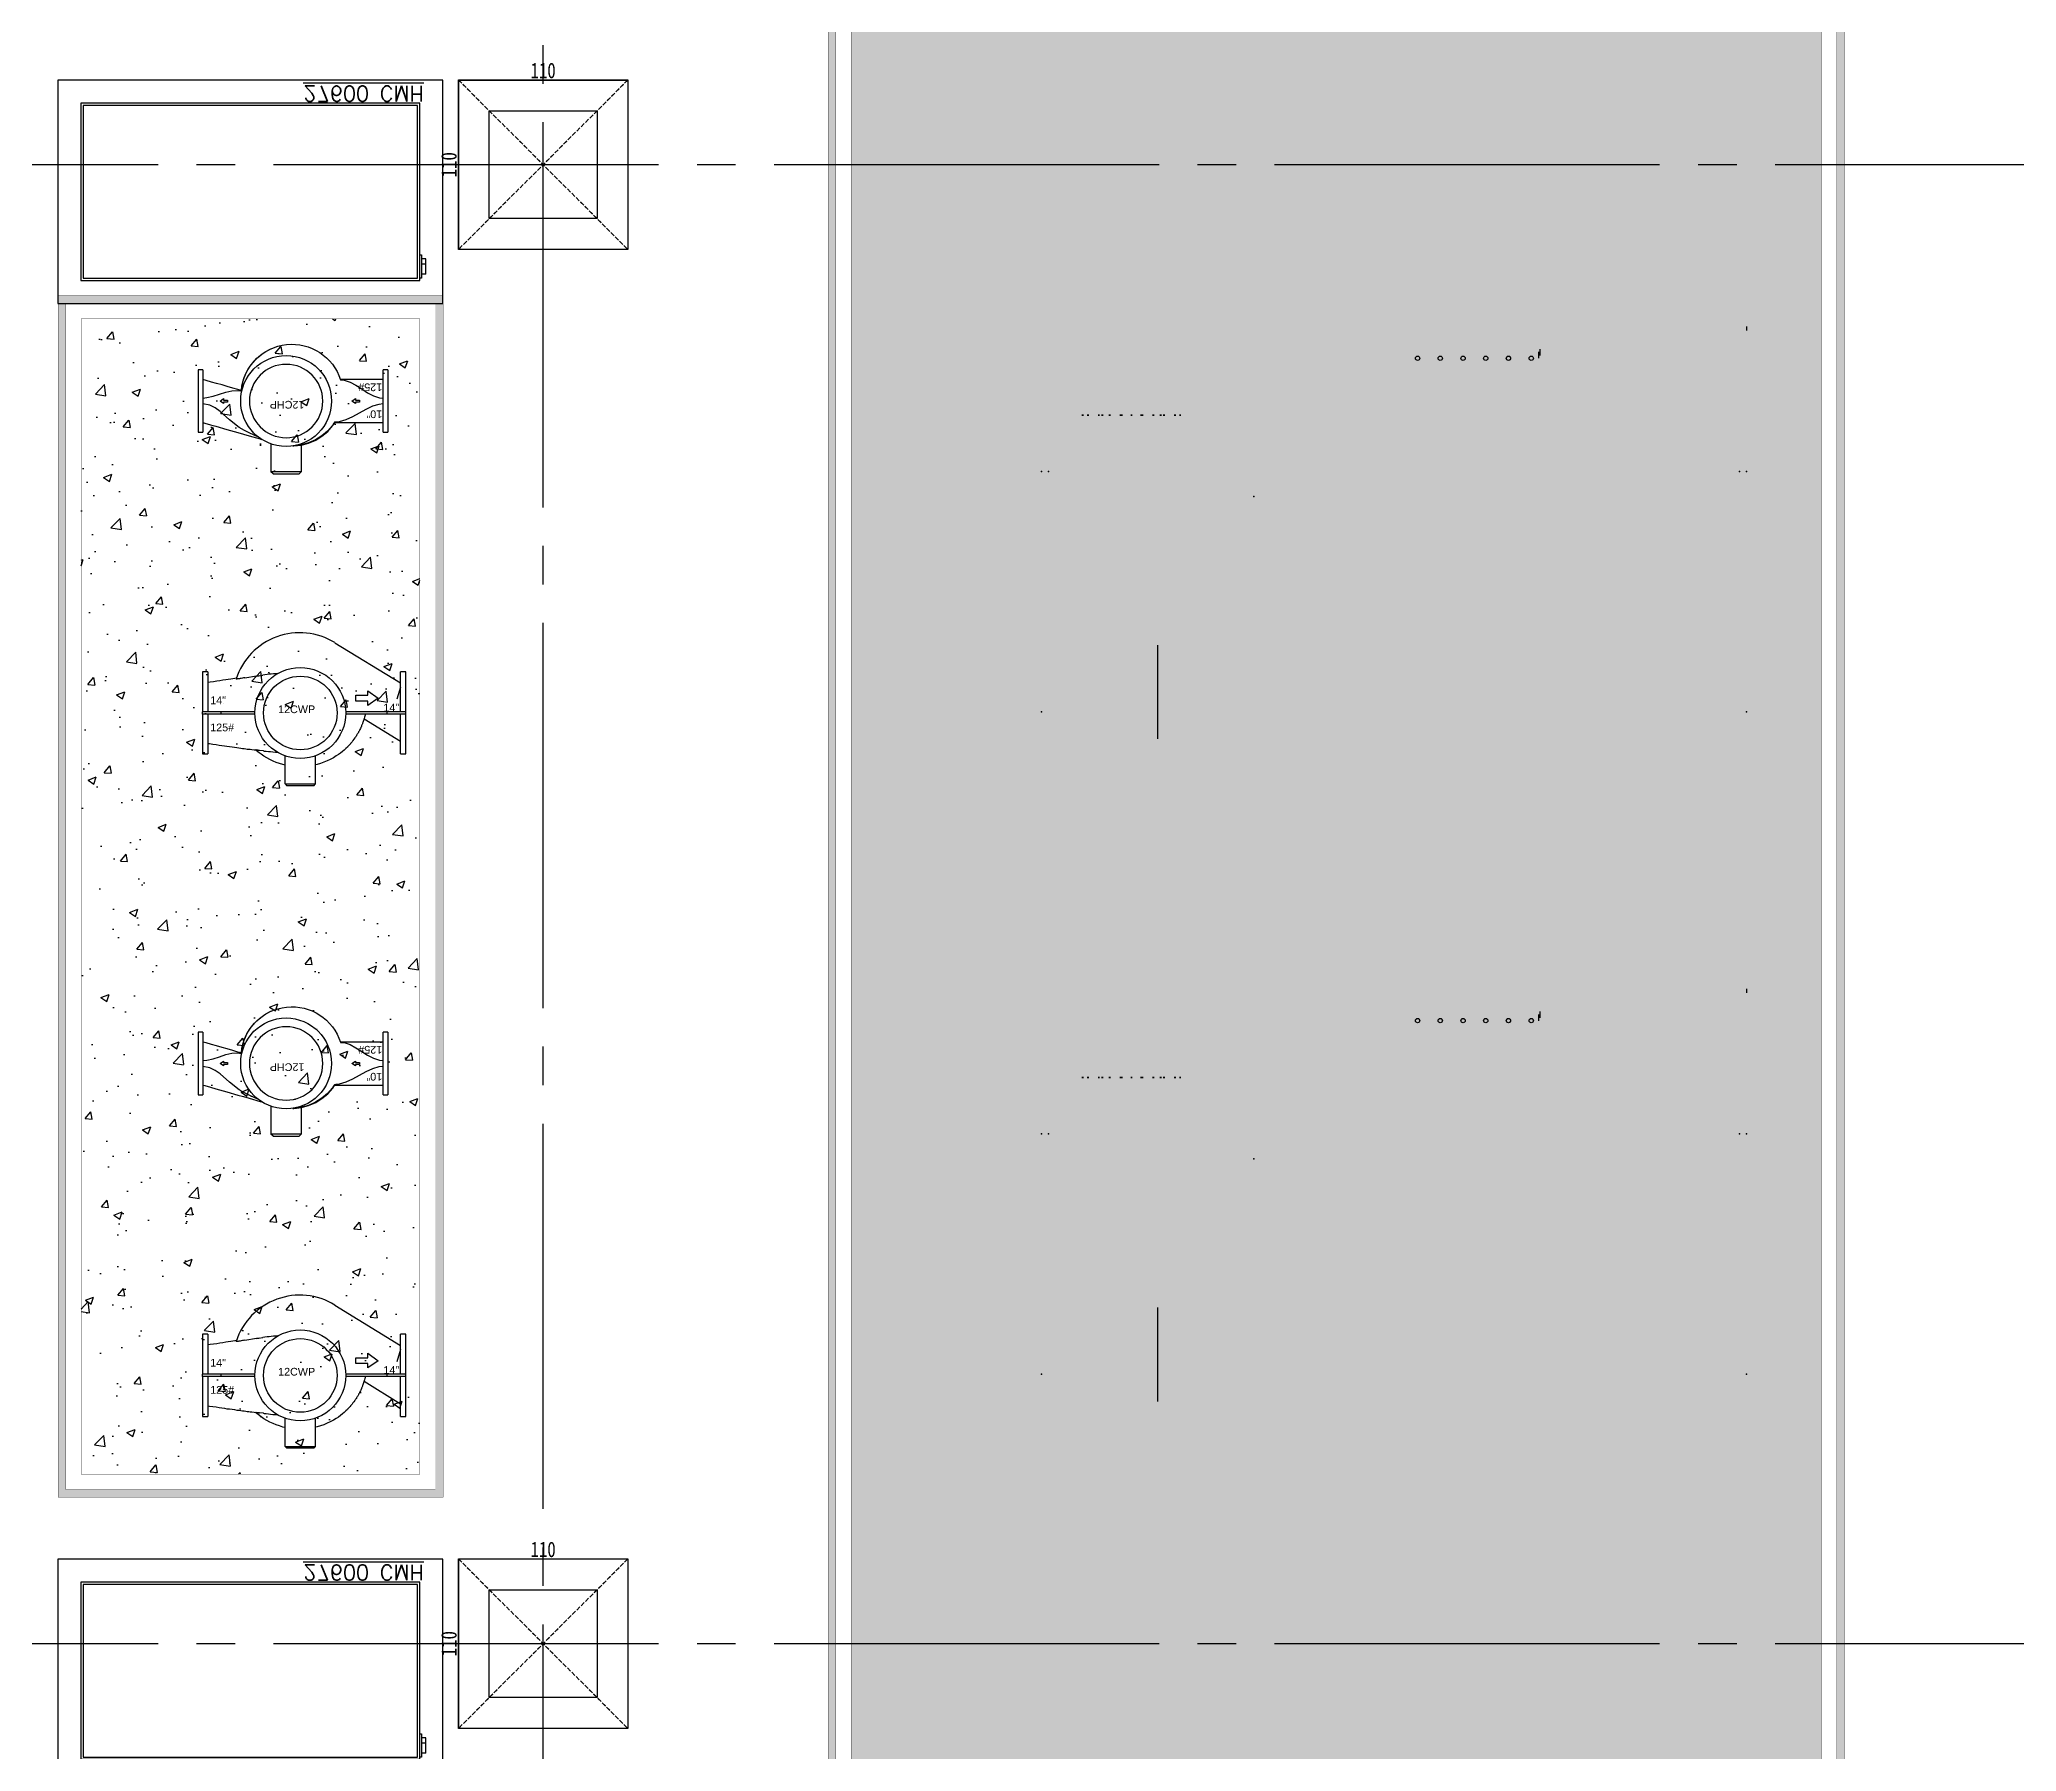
# Model space of a CAD drawing. Extents: x -18489 to 27370, y -8745 to 11880.
# Drawn here: x -15445 to -14161, y 3673 to 4784 of the extents above; entities that cross this region are included whole.
import ezdxf
from ezdxf.enums import TextEntityAlignment as Align

# ---------------------------------------------------------------- set-up
doc = ezdxf.new("R2010")
doc.units = 0
doc.header["$LTSCALE"] = 100
doc.linetypes.add('X-CUB3-L10$0$COL-CEN-LIN', pattern=[3.25, 2.5, -0.25, 0.25, -0.25])
doc.linetypes.add('X-CUB3-L10$0$HIDDEN', pattern=[0.4, 0.3, -0.1])
for name, color, linetype in [('188K-SM-03-F10-MECH-EQ-Y2257103$0$0 Xref', 8, 'Continuous'), ('188K-SM-03-F10-MECH-EQ-Y2257103$0$M-EQU-FOUNDATION', 8, 'Continuous'), ('188K-SM-03-F10-MECH-EQ-Y2257103$0$Micron CUP L10 HVAC EQU$0$M-HVAC HR CHILLER', 1, 'Continuous'), ('188K-SM-03-F10-MECH-EQ-Y2257103$0$Micron CUP L10 HVAC EQU$0$M-MECH-EQU', 136, 'Continuous'), ('188K-SM-03-F10-MECH-EQ-Y2257103$0$Micron CUP L10 HVAC EQU$0$TRANE-UNIT', 43, 'Continuous'), ('X-CUB3-L10$0$CCL', 8, 'X-CUB3-L10$0$COL-CEN-LIN'), ('X-CUB3-L10$0$COL', 8, 'Continuous'), ('X-CUB3-L10$0$COL-S', 8, 'Continuous')]:
    doc.layers.add(name, color=color, linetype=linetype)
doc.styles.add('188K-SM-03-F10-MECH-EQ-Y2257103$0$Micron CUP L10 HVAC EQU$0$AA-TXT', font='simplex.shx', dxfattribs={"bigfont": 'china.shx'})
doc.styles.add('188K-SM-03-F10-MECH-EQ-Y2257103$0$Micron CUP L10 HVAC EQU$0$Standard', font='arial.ttf')
doc.styles.add('X-CUB3-L10$0$DIM', font='', dxfattribs={"width": 0.8})
doc.styles.get('X-CUB3-L10$0$DIM').set_extended_font_data('MingLiU')
doc.dimstyles.new('X-CUB3-L10$0$JJP_005_defpoint', dxfattribs={"dimtxt": 20, "dimasz": 0.5, "dimexe": 0.5, "dimexo": 0.5, "dimgap": 0.5, "dimtad": 1, "dimdsep": 46, "dimtxsty": 'X-CUB3-L10$0$DIM', "dimblk": 'X-CUB3-L10$0$_None', "dimcen": 10, "dimclrd": 256, "dimclre": 256, "dimclrt": 256, "dimadec": 0, "dimazin": 0, "dimtfac": 1, "dimtix": 1, "dimtmove": 2, "dimatfit": 3, "dimldrblk": 'X-CUB3-L10$0$_None', "dimfxl": 0.5, "dimtolj": 1, "dimtzin": 0, "dimarcsym": 0})

# ---------------------------------------------------------------- blocks, each defined once
blk = doc.blocks.new('*D451')
at = {"layer": 'DefPoints', "lineweight": -2, "transparency": 16777216}
blk.add_line((0, 0), (110, 0), dxfattribs=at)
at = {"layer": 'DefPoints', "color": 0, "transparency": 16777216}
for p in [(0, 0), (110, 0), (110, 0)]:
    blk.add_point(p, dxfattribs=at)
at = {"layer": 'DefPoints', "transparency": 16777216, "insert": (55, 6.1), "char_height": 10, "attachment_point": 5, "style": 'X-CUB3-L10$0$DIM'}
blk.add_mtext('\\A1;110', dxfattribs=at)
blk = doc.blocks.new('X-CUB3-L10$0$_None')
blk = doc.blocks.new('*D452')
at = {"layer": 'DefPoints', "lineweight": -2, "transparency": 16777216}
blk.add_line((0, 0), (0, -110), dxfattribs=at)
at = {"layer": 'DefPoints', "color": 0, "transparency": 16777216}
for p in [(0, 0), (0, -110), (0, -110)]:
    blk.add_point(p, dxfattribs=at)
at = {"layer": 'DefPoints', "transparency": 16777216, "insert": (-6.1, -55), "char_height": 10, "attachment_point": 5, "rotation": 90, "style": 'X-CUB3-L10$0$DIM'}
blk.add_mtext('\\A1;110', dxfattribs=at)
blk = doc.blocks.new('188K-SM-03-F10-MECH-EQ-Y2257103$0$Micron CUP L10 HVAC EQU$0$Trane-Unit')
at = {"layer": '188K-SM-03-F10-MECH-EQ-Y2257103$0$Micron CUP L10 HVAC EQU$0$TRANE-UNIT', "color": 0}
for p, q in [((150.52, 81.4, 111.1), (150.52, 105.4, 111.1)), ((52.77, 5.77, 67.48), (52.77, 7.37, 67.48)), ((53.13, 6.5, 67.76), (53.13, 8.09, 67.76)), ((0, 0), (0, 1))]:
    blk.add_line(p, q, dxfattribs=at)
for centre in [(55.02, 8.09, 103.74), (60.83, 8.09, 103.74), (66.64, 8.09, 103.74), (72.45, 8.09, 103.74), (78.26, 8.09, 103.74), (84.07, 8.09, 103.74)]:
    blk.add_circle(centre, 0.551, dxfattribs=at)
at = {"layer": '188K-SM-03-F10-MECH-EQ-Y2257103$0$Micron CUP L10 HVAC EQU$0$TRANE-UNIT', "color": 0, "extrusion": (0, -1, -1e-16)}
for centre, start, end in [((144.76, 105.3, -22.62), 180, 0), ((144.76, 105.3, -22.62), 0, 180), ((144.76, 112, -22.62), 180, 0), ((144.76, 112, -22.62), 0, 180), ((144.76, 118.7, -22.62), 180, 0), ((144.76, 118.7, -22.62), 0, 180), ((146.09, 106.62, -22.62), 180, 0), ((146.09, 106.62, -22.62), 0, 180), ((146.09, 109.31, -22.62), 180, 0), ((146.09, 109.31, -22.62), 0, 180), ((146.09, 112, -22.62), 180, 0), ((146.09, 112, -22.62), 0, 180), ((146.09, 114.69, -22.62), 180, 0), ((146.09, 114.69, -22.62), 0, 180), ((146.09, 117.38, -22.62), 180, 0), ((146.09, 117.38, -22.62), 0, 180), ((148.87, 106.62, -22.62), 180, 0), ((148.87, 106.62, -22.62), 0, 180), ((148.87, 117.38, -22.62), 180, 0), ((148.87, 117.38, -22.62), 0, 180), ((149.74, 105.3, -22.62), 180, 0), ((149.74, 105.3, -22.62), 0, 180), ((149.74, 118.7, -22.62), 180, 0), ((149.74, 118.7, -22.62), 0, 180), ((151.65, 106.62, -22.62), 180, 0), ((151.65, 106.62, -22.62), 0, 180), ((151.65, 117.38, -22.62), 180, 0), ((151.65, 117.38, -22.62), 0, 180), ((154.43, 106.62, -22.62), 180, 0), ((154.43, 106.62, -22.62), 0, 180), ((154.43, 117.38, -22.62), 180, 0), ((154.43, 117.38, -22.62), 0, 180), ((154.72, 105.3, -22.62), 180, 0), ((154.72, 105.3, -22.62), 0, 180), ((154.72, 118.7, -22.62), 180, 0), ((154.72, 118.7, -22.62), 0, 180), ((157.21, 106.62, -22.62), 180, 0), ((157.21, 106.62, -22.62), 0, 180), ((157.21, 117.38, -22.62), 180, 0), ((157.21, 117.38, -22.62), 0, 180), ((159.7, 105.3, -22.62), 180, 0), ((159.7, 105.3, -22.62), 0, 180), ((159.7, 118.7, -22.62), 180, 0), ((159.7, 118.7, -22.62), 0, 180), ((159.99, 106.62, -22.62), 180, 0), ((159.99, 106.62, -22.62), 0, 180), ((159.99, 117.38, -22.62), 180, 0), ((159.99, 117.38, -22.62), 0, 180), ((162.77, 106.62, -22.62), 180, 0), ((162.77, 106.62, -22.62), 0, 180), ((162.77, 117.38, -22.62), 180, 0), ((162.77, 117.38, -22.62), 0, 180), ((164.68, 105.3, -22.62), 180, 0), ((164.68, 105.3, -22.62), 0, 180), ((164.68, 118.7, -22.62), 180, 0), ((164.68, 118.7, -22.62), 0, 180), ((165.55, 106.62, -22.62), 180, 0), ((165.55, 106.62, -22.62), 0, 180), ((165.55, 117.38, -22.62), 180, 0), ((165.55, 117.38, -22.62), 0, 180), ((168.33, 106.62, -22.62), 180, 0), ((168.33, 106.62, -22.62), 0, 180), ((168.33, 109.31, -22.62), 180, 0), ((168.33, 109.31, -22.62), 0, 180), ((168.33, 112, -22.62), 180, 0), ((168.33, 112, -22.62), 0, 180), ((168.33, 114.69, -22.62), 180, 0), ((168.33, 114.69, -22.62), 0, 180), ((168.33, 117.38, -22.62), 180, 0), ((168.33, 117.38, -22.62), 0, 180), ((169.66, 105.3, -22.62), 180, 0), ((169.66, 105.3, -22.62), 0, 180), ((169.66, 112, -22.62), 180, 0), ((169.66, 112, -22.62), 0, 180), ((169.66, 118.7, -22.62), 180, 0), ((169.66, 118.7, -22.62), 0, 180)]:
    blk.add_arc(centre, 0.201, start, end, dxfattribs=at)
at = {"layer": '188K-SM-03-F10-MECH-EQ-Y2257103$0$Micron CUP L10 HVAC EQU$0$TRANE-UNIT', "color": 0, "extrusion": (-1, 0, 0)}
for p in [(0, 98.44, 79.5), (125.93, 43.42, 112)]:
    blk.add_point(p, dxfattribs=at)
at = {"layer": '188K-SM-03-F10-MECH-EQ-Y2257103$0$Micron CUP L10 HVAC EQU$0$TRANE-UNIT', "color": 0, "extrusion": (1, 0, 0)}
blk.add_point((180.24, 98.44, 79.5), dxfattribs=at)
at = {"layer": '188K-SM-03-F10-MECH-EQ-Y2257103$0$Micron CUP L10 HVAC EQU$0$TRANE-UNIT', "color": 0, "extrusion": (-1, -1e-16, 0)}
blk.add_point((0, 37.01, 19.84), dxfattribs=at)
at = {"layer": '188K-SM-03-F10-MECH-EQ-Y2257103$0$Micron CUP L10 HVAC EQU$0$TRANE-UNIT', "color": 0, "extrusion": (1, 1e-16, 0)}
blk.add_point((1.81, 37.01, 38.74), dxfattribs=at)
at = {"layer": '188K-SM-03-F10-MECH-EQ-Y2257103$0$Micron CUP L10 HVAC EQU$0$TRANE-UNIT', "color": 0, "extrusion": (-1, 1e-16, 0)}
blk.add_point((178.42, 37.01, 38.74), dxfattribs=at)
at = {"layer": '188K-SM-03-F10-MECH-EQ-Y2257103$0$Micron CUP L10 HVAC EQU$0$TRANE-UNIT', "color": 0, "extrusion": (1, -1e-16, 0)}
blk.add_point((180.24, 37.01, 19.84), dxfattribs=at)
blk = doc.blocks.new('188K-SM-03-F10-MECH-EQ-Y2257103$0$Micron CUP L10 HVAC EQU$0$A$C064865ad')
for p, q in [((-50.28, -17.04, 43.85), (-50.28, 6.96, 43.85)), ((-147.68, -91.94, 0.5), (-147.68, -90.34, 0.5)), ((-148.03, -92.67, 0.23), (-148.03, -91.07, 0.23)), ((-200.8, -98.44, -67.25), (-200.8, -97.44, -67.25))]:
    blk.add_line(p, q)
for centre in [(-145.79, -90.34, 36.49), (-139.98, -90.34, 36.49), (-134.17, -90.34, 36.49), (-128.35, -90.34, 36.49), (-122.54, -90.34, 36.49), (-116.73, -90.34, 36.49)]:
    blk.add_circle(centre, 0.551)
at = {"extrusion": (0, -1, -1e-16)}
for centre, start, end in [((-56.04, 38.05, 75.82), 180, 0), ((-56.04, 38.05, 75.82), 0, 180), ((-56.04, 44.75, 75.82), 180, 0), ((-56.04, 44.75, 75.82), 0, 180), ((-56.04, 51.45, 75.82), 180, 0), ((-56.04, 51.45, 75.82), 0, 180), ((-54.71, 39.37, 75.82), 180, 0), ((-54.71, 39.37, 75.82), 0, 180), ((-54.71, 42.06, 75.82), 180, 0), ((-54.71, 42.06, 75.82), 0, 180), ((-54.71, 44.75, 75.82), 180, 0), ((-54.71, 44.75, 75.82), 0, 180), ((-54.71, 47.44, 75.82), 180, 0), ((-54.71, 47.44, 75.82), 0, 180), ((-54.71, 50.13, 75.82), 180, 0), ((-54.71, 50.13, 75.82), 0, 180), ((-51.93, 39.37, 75.82), 180, 0), ((-51.93, 39.37, 75.82), 0, 180), ((-51.93, 50.13, 75.82), 180, 0), ((-51.93, 50.13, 75.82), 0, 180), ((-51.06, 38.05, 75.82), 180, 0), ((-51.06, 38.05, 75.82), 0, 180), ((-51.06, 51.45, 75.82), 180, 0), ((-51.06, 51.45, 75.82), 0, 180), ((-49.15, 39.37, 75.82), 180, 0), ((-49.15, 39.37, 75.82), 0, 180), ((-49.15, 50.13, 75.82), 180, 0), ((-49.15, 50.13, 75.82), 0, 180), ((-46.37, 39.37, 75.82), 180, 0), ((-46.37, 39.37, 75.82), 0, 180), ((-46.37, 50.13, 75.82), 180, 0), ((-46.37, 50.13, 75.82), 0, 180), ((-46.08, 38.05, 75.82), 180, 0), ((-46.08, 38.05, 75.82), 0, 180), ((-46.08, 51.45, 75.82), 180, 0), ((-46.08, 51.45, 75.82), 0, 180), ((-43.59, 39.37, 75.82), 180, 0), ((-43.59, 39.37, 75.82), 0, 180), ((-43.59, 50.13, 75.82), 180, 0), ((-43.59, 50.13, 75.82), 0, 180), ((-41.1, 38.05, 75.82), 180, 0), ((-41.1, 38.05, 75.82), 0, 180), ((-41.1, 51.45, 75.82), 180, 0), ((-41.1, 51.45, 75.82), 0, 180), ((-40.81, 39.37, 75.82), 180, 0), ((-40.81, 39.37, 75.82), 0, 180), ((-40.81, 50.13, 75.82), 180, 0), ((-40.81, 50.13, 75.82), 0, 180), ((-38.03, 39.37, 75.82), 180, 0), ((-38.03, 39.37, 75.82), 0, 180), ((-38.03, 50.13, 75.82), 180, 0), ((-38.03, 50.13, 75.82), 0, 180), ((-36.12, 38.05, 75.82), 180, 0), ((-36.12, 38.05, 75.82), 0, 180), ((-36.12, 51.45, 75.82), 180, 0), ((-36.12, 51.45, 75.82), 0, 180), ((-35.25, 39.37, 75.82), 180, 0), ((-35.25, 39.37, 75.82), 0, 180), ((-35.25, 50.13, 75.82), 180, 0), ((-35.25, 50.13, 75.82), 0, 180), ((-32.47, 39.37, 75.82), 180, 0), ((-32.47, 39.37, 75.82), 0, 180), ((-32.47, 42.06, 75.82), 180, 0), ((-32.47, 42.06, 75.82), 0, 180), ((-32.47, 44.75, 75.82), 180, 0), ((-32.47, 44.75, 75.82), 0, 180), ((-32.47, 47.44, 75.82), 180, 0), ((-32.47, 47.44, 75.82), 0, 180), ((-32.47, 50.13, 75.82), 180, 0), ((-32.47, 50.13, 75.82), 0, 180), ((-31.14, 38.05, 75.82), 180, 0), ((-31.14, 38.05, 75.82), 0, 180), ((-31.14, 44.75, 75.82), 180, 0), ((-31.14, 44.75, 75.82), 0, 180), ((-31.14, 51.45, 75.82), 180, 0), ((-31.14, 51.45, 75.82), 0, 180)]:
    blk.add_arc(centre, 0.201, start, end, dxfattribs=at)
at = {"extrusion": (-1, 0, 0)}
for p in [(-200.8, 0, 12.25), (-74.87, -55.02, 44.75)]:
    blk.add_point(p, dxfattribs=at)
at = {"extrusion": (1, 0, 0)}
blk.add_point((-20.57, 0, 12.25), dxfattribs=at)
at = {"extrusion": (-1, -1e-16, 0)}
blk.add_point((-200.8, -61.43, -47.41), dxfattribs=at)
at = {"extrusion": (1, 1e-16, 0)}
blk.add_point((-198.99, -61.43, -28.51), dxfattribs=at)
at = {"extrusion": (-1, 1e-16, 0)}
blk.add_point((-22.38, -61.43, -28.51), dxfattribs=at)
at = {"extrusion": (1, -1e-16, 0)}
blk.add_point((-20.57, -61.43, -47.41), dxfattribs=at)
blk.add_blockref('188K-SM-03-F10-MECH-EQ-Y2257103$0$Micron CUP L10 HVAC EQU$0$Trane-Unit', (-200.8, -98.44, -67.25))
blk = doc.blocks.new('188K-SM-03-F10-MECH-EQ-Y2257103$0$Micron CUP L10 HVAC EQU$0$ARROW')
for p, q in [((-1, 1.71), (-0.98, 1.71)), ((-0.98, 3.35), (-0.99, 4.64)), ((-0.99, 4.64), (2, 2.52)), ((-0.97, 0.46), (-0.98, 1.71)), ((2, 2.52), (-0.97, 0.46)), ((-0.97, 0.46), (-0.97, 0.46))]:
    blk.add_line(p, q)
blk.add_lwpolyline([(-1, 1.71), (-4.4, 1.71), (-4.4, 3.35), (-1, 3.35)])
blk = doc.blocks.new('188K-SM-03-F10-MECH-EQ-Y2257103$0$Micron CUP L10 HVAC EQU$0$A$C081C243A')
for p, q in [((59.9, 65.9), (58.5, 64.5)), ((58.5, 46.5), (58.5, 64.5)), ((58.5, 64.5), (78.2, 64.5)), ((76.7, 65.9), (59.9, 65.9)), ((76.7, 65.9), (78.2, 64.5)), ((78.2, 46.5), (78.2, 64.5)), ((2.3, -1.7), (2.3, 38.9)), ((5.3, 38.9), (2.3, 38.9)), ((5.3, 38.9), (5.3, -1.7)), ((122.4, -1.7), (122.4, 38.9)), ((125.5, 38.9), (122.4, 38.9)), ((125.5, -1.7), (125.5, 38.9)), ((2.3, -1.7), (5.3, -1.7)), ((122.4, -1.7), (125.5, -1.7))]:
    blk.add_line(p, q)
for points in [[(64, 47.8), (63.3, 47.8), (58.4, 47.3), (53.7, 46), (49.1, 44), (45, 41.4), (41.2, 38.3), (38, 34.6), (37.3, 33.5), (36.9, 32.9), (36.8, 32.8), (36.7, 32.7)], [(36.9, 32.6), (37, 32.6), (37.1, 32.8), (37.5, 33.3), (38.2, 34.4), (41.4, 38.1), (45.1, 41.2), (49.3, 43.8), (53.7, 45.8), (58.4, 47), (62.2, 47.5)], [(122.4, 32.6), (121.1, 33), (117.5, 34), (114, 35), (106.8, 37.1), (99.6, 39.1), (96, 40.1), (92.4, 41.2), (85.2, 43.2), (84.2, 43.5)], [(86.7, 41.8), (91.9, 39.4), (95.3, 37.7), (98.7, 35.8), (105, 30.8), (111.2, 25.4), (114.4, 23.1), (117.8, 21.4), (122.4, 20.5)], [(36.5, 32.6), (36.5, 32.6), (36, 32.6), (33.8, 32.6), (29.5, 32.6), (25.2, 32.6), (20.9, 32.6), (16.6, 32.6), (12.3, 32.6), (8, 32.6), (5.3, 32.6)], [(5.3, 20.5), (8, 20.8), (12.3, 22), (16.6, 24.1), (20.9, 26.4), (25.2, 28.8), (29.5, 30.8), (33.8, 32.1), (36, 32.3), (36.5, 32.4), (36.5, 32.4)], [(36.7, 32.7), (36.7, 32.7), (36.7, 32.7), (36.7, 32.6), (36.7, 32.6), (36.6, 32.6), (36.6, 32.6), (36.6, 32.6), (36.5, 32.6)], [(36.5, 32.6), (36.5, 32.5), (36.5, 32.4)], [(36.5, 32.4), (36.6, 32.4), (36.6, 32.4), (36.7, 32.4), (36.8, 32.4), (36.8, 32.5), (36.9, 32.5), (36.9, 32.6), (36.9, 32.6)], [(36.7, 32.7), (36.8, 32.7), (36.9, 32.6)], [(33, 4.9), (30.7, 5.1), (26.8, 6.4), (23, 8.4), (19.2, 10.8), (15.4, 13.2), (11.5, 15.2), (7.7, 16.5), (5.3, 16.7)], [(122.4, 16.7), (119.7, 16.4), (115.7, 15.5), (111.6, 14.2), (107.5, 12.8), (103.5, 11.9), (99.7, 11.7), (97.4, 12.1)], [(5.3, 4.7), (7.7, 4.7), (11.5, 4.7), (15.4, 4.7), (19.2, 4.7), (23, 4.7), (26.8, 4.7), (30.7, 4.7), (33.1, 4.7)], [(97.4, 11.8), (99.6, 11.2), (103, 10.2), (106.5, 9.2), (109.9, 8.2), (113.4, 7.2), (116.8, 6.3), (120.3, 5.3), (122.4, 4.7)]]:
    blk.add_lwpolyline(points)
blk.add_circle((68.3, 18.6), 29.5)
at = {"extrusion": (0, 0, -1)}
blk.add_circle((-68.3, 18.6), 23.8, dxfattribs=at)
for start, end in [(185.2087, 342.5196), (184.782, 245.5776)]:
    blk.add_arc((-64.5, 14.8), 33, start, end, dxfattribs=at)
at = {"xscale": 0.7619999999999933, "yscale": 0.7619999999999933, "zscale": 0.7619999999999933}
for p in [(24, 16.7), (109.7, 16.7)]:
    blk.add_blockref('188K-SM-03-F10-MECH-EQ-Y2257103$0$Micron CUP L10 HVAC EQU$0$ARROW', p, dxfattribs=at)
at = {"style": '188K-SM-03-F10-MECH-EQ-Y2257103$0$Micron CUP L10 HVAC EQU$0$Standard'}
for s, p in [('10"', (5.9, 24.7)), ('12CHP', (56.4, 18.5)), ('125#', (5.9, 7.2))]:
    blk.add_text(s, height=5, dxfattribs=at).set_placement(p)
blk = doc.blocks.new('188K-SM-03-F10-MECH-EQ-Y2257103$0$Micron CUP L10 HVAC EQU$0$A$C2DAD0999')
for p, q in [((6.5, 86, 0), (32.6, 128.6, 0)), ((25.4, 132.1, 0), (25.4, 128.6, 0)), ((51.3, 132.1, 0), (25.4, 132.1, 0)), ((51.3, 128.6, 0), (25.4, 128.6, 0)), ((35.3, 128.6, 0), (43.2, 126.3, 0)), ((52.9, 132.1, 0), (51.3, 132.1, 0)), ((51.3, 132.1, 0), (51.3, 120, 0)), ((52.9, 132.1, 0), (52.9, 120, 0)), ((78.7, 132.1, 0), (52.9, 132.1, 0)), ((78.7, 128.6, 0), (52.9, 128.6, 0)), ((70.7, 128.6, 0), (56.1, 104.9, 0)), ((78.7, 128.6, 0), (78.7, 132.1, 0)), ((52.9, 120, 0), (51.3, 120, 0)), ((51.3, 120, 0), (51.3, 93, 0)), ((52.9, 120, 0), (52.9, 93, 0)), ((98.2, 73.3, 0), (79.9, 73.3, 0)), ((98.2, 53.7, 0), (98.2, 73.3, 0)), ((99.4, 72.2, 0), (98.2, 73.3, 0)), ((99.4, 72.2, 0), (99.4, 54.8, 0)), ((98.2, 53.7, 0), (79.9, 53.7, 0)), ((98.2, 53.7, 0), (99.4, 54.8, 0)), ((27.8, 37.1, 0), (27.8, 37.1, 0)), ((51.3, 34, 0), (51.3, 12.1, 0)), ((52.9, 34, 0), (52.9, 12.1, 0)), ((76.1, 34.5, 0), (76.1, 34.4, 0)), ((76.4, 37.1, 0), (76.4, 37.1, 0)), ((25.4, 3.5, 0), (25.4, 0, 0)), ((25.4, 3.5, 0), (51.3, 3.5, 0)), ((52.9, 12.1, 0), (51.3, 12.1, 0)), ((51.3, 12.1, 0), (51.3, 0, 0)), ((52.9, 12.1, 0), (52.9, 0, 0)), ((52.9, 3.5, 0), (78.7, 3.5, 0)), ((78.7, 0, 0), (78.7, 3.5, 0)), ((25.4, 0, 0), (51.3, 0, 0)), ((52.9, 0, 0), (51.3, 0, 0)), ((52.9, 0, 0), (78.7, 0, 0))]:
    blk.add_line(p, q)
at = {"elevation": 0, "flags": 128}
for points in [[(52.9, 105.7), (53.6, 105.6), (54.2, 105.4), (54.9, 105.2), (55.6, 105), (56.2, 104.8), (56.9, 104.6), (57.6, 104.4), (58.3, 104.2), (58.7, 104), (59.1, 103.9), (59.5, 103.7), (59.9, 103.5), (60.3, 103.3), (60.8, 103.2), (61.1, 103), (61.6, 102.8), (62.1, 102.5), (62.8, 102.2), (63.5, 101.9), (63.9, 101.7), (64.3, 101.4), (64.7, 101.2), (65.1, 101), (65.4, 100.8), (65.7, 100.7), (65.9, 100.5), (66.2, 100.3), (66.6, 100.1), (67, 99.9), (67.3, 99.6), (67.7, 99.4), (68, 99.2), (68.3, 99), (69.2, 98.3), (70, 97.7), (70.8, 97.1), (71.4, 96.6), (71.9, 96.2), (72, 96.1), (72.1, 96), (72.2, 95.9), (72.4, 95.8), (72.5, 95.7), (72.6, 95.6), (72.7, 95.5), (72.9, 95.3), (73.2, 95), (73.4, 94.9), (73.6, 94.6), (73.9, 94.3), (74.2, 94.1), (75.2, 93), (76.2, 92), (77.1, 90.9), (78.1, 89.6), (79.1, 88.3), (80, 86.9), (81.2, 85), (82.3, 83), (83.2, 80.9), (84.1, 78.8), (84.9, 76.7), (85.5, 74.5), (85.8, 73.3)], [(85.9, 53.7), (85.6, 52.2), (84.9, 50), (84.2, 47.9), (83.3, 45.8), (82.4, 43.8), (81.3, 41.8), (80.2, 39.8), (78.9, 38), (77.5, 36.2), (76.1, 34.4)], [(26.5, 48.7), (26.6, 47.8), (26.7, 46.2), (26.9, 44.7), (27, 43.3), (27.1, 41.9), (27.3, 40.5), (27.5, 39.2)], [(28.1, 35.2), (27.9, 36.5), (27.5, 38.9), (27.5, 39.2)], [(76.7, 39.6), (76.7, 39.3), (76.4, 37), (76.1, 35.2)], [(76.7, 39.6), (76.8, 40), (76.9, 41.4), (77.1, 42.8), (77.2, 44.2), (77.4, 45.7), (77.5, 47.3), (77.6, 48.7)], [(29.2, 27.6), (28.8, 30), (28.4, 32.5), (28, 35), (27.8, 37.1)], [(29.2, 27.6), (29.4, 26.7), (29.5, 25.9), (29.7, 25.1), (29.8, 24.5), (29.9, 24), (29.9, 23.5), (30, 23.1), (30, 22.7), (30.1, 22.4), (30.1, 22.2), (30.1, 22), (30, 21.9), (30, 21.9)], [(71.9, 3.5), (72, 4.6), (72.3, 6.8), (72.6, 8.8), (72.9, 10.8), (73.2, 12.6), (73.4, 14.3), (73.7, 15.9), (73.9, 17.5), (74.1, 19.2), (74.3, 20.7), (74.6, 22.2), (74.7, 23.6), (74.9, 24.9), (75.1, 26), (75.2, 27.1), (75.4, 28.2), (75.5, 29.1), (75.6, 30.1), (75.7, 31), (75.8, 32), (76, 33.6), (76.1, 34.5)], [(76.1, 34.4), (76.1, 34.4), (76.1, 34.5), (76.1, 34.6), (76.1, 34.7), (76.1, 34.8), (76.1, 35), (76.2, 35.2), (76.2, 35.4), (76.2, 35.6), (76.2, 35.8), (76.3, 36.5), (76.4, 37.1)], [(29.6, 22), (29.7, 21.1), (29.9, 19.8), (30.1, 18.3), (30.4, 16.7), (30.6, 15.1), (30.9, 13.3), (31.2, 11.3), (31.5, 9.3), (31.8, 7.1), (32.1, 4.9), (32.3, 3.5)], [(30, 21.9), (29.8, 22), (29.7, 22), (29.6, 22), (29.6, 22)]]:
    blk.add_lwpolyline(points, dxfattribs=at)
for radius in [29.5, 23.9]:
    blk.add_circle((52.1, 63.5, 0), radius)
blk.add_arc((43.5, 63.2, 0), 43.5, 148.3969, 251.9146)
at = {"xscale": 2.286000000000058, "yscale": 2.286000000000058, "zscale": 2.286000000000058, "rotation": 90}
blk.add_blockref('188K-SM-03-F10-MECH-EQ-Y2257103$0$Micron CUP L10 HVAC EQU$0$ARROW', (48.3, 109.6, 0), dxfattribs=at)
at = {"style": '188K-SM-03-F10-MECH-EQ-Y2257103$0$Micron CUP L10 HVAC EQU$0$Standard'}
for s, p in [('14"', (51.1, 117.5, 0)), ('12CWP', (52.2, 49.1, 0)), ('14"', (46.4, 5, 0)), ('125#', (64, 5, 0))]:
    blk.add_text(s, height=5, rotation=90, dxfattribs=at).set_placement(p)
blk = doc.blocks.new('188K-SM-03-F10-MECH-EQ-Y2257103$0$Micron CUP L10 HVAC EQU$0$A$C9f966d85')
blk.add_line((-110, 1195), (-139, 1195))
for points in [[(0, 1450), (0, 0), (-2500, 0), (-2500, 1450)], [(-150, 1300), (-150, 150), (-2350, 150), (-2350, 1300)], [(-165, 1285), (-165, 165), (-2335, 165), (-2335, 1285)]]:
    blk.add_lwpolyline(points, close=True)
for points in [[(-150, 1135), (-139, 1135), (-139, 1285), (-150, 1285)], [(-110, 1260), (-110, 1160), (-139, 1160)], [(-110, 1260), (-139, 1260)]]:
    blk.add_lwpolyline(points)
at = {"style": '188K-SM-03-F10-MECH-EQ-Y2257103$0$Micron CUP L10 HVAC EQU$0$AA-TXT'}
blk.add_text('%%U27600 CMH', height=100, dxfattribs=at).set_placement((-515, 88), align=Align.MIDDLE_CENTER)
blk = doc.blocks.new('188K-SM-03-F10-MECH-EQ-Y2257103$0$Micron CUP L10 HVAC EQU')
at = {"layer": '188K-SM-03-F10-MECH-EQ-Y2257103$0$Micron CUP L10 HVAC EQU$0$M-HVAC HR CHILLER'}
for name, p, xscale, yscale, zscale, rotation in [('188K-SM-03-F10-MECH-EQ-Y2257103$0$Micron CUP L10 HVAC EQU$0$A$C081C243A', (-196902, 38585, -1960), 10, 10, 10, 180), ('188K-SM-03-F10-MECH-EQ-Y2257103$0$Micron CUP L10 HVAC EQU$0$A$C064865ad', (-193203, 36382, -622), 25.4, 25.4, 25.4, 180), ('188K-SM-03-F10-MECH-EQ-Y2257103$0$Micron CUP L10 HVAC EQU$0$A$C2DAD0999', (-198128, 36895, 0), 10, 10, 10, 270), ('188K-SM-03-F10-MECH-EQ-Y2257103$0$Micron CUP L10 HVAC EQU$0$A$C064865ad', (-193203, 32082, -622), 25.4, 25.4, 25.4, 180)]:
    blk.add_blockref(name, p, dxfattribs=dict(at, xscale=xscale, yscale=yscale, zscale=zscale, rotation=rotation))
at = {"layer": '188K-SM-03-F10-MECH-EQ-Y2257103$0$Micron CUP L10 HVAC EQU$0$M-MECH-EQU', "xscale": -1, "rotation": 180}
for p in [(-196567, 40482), (-196567, 30882)]:
    blk.add_blockref('188K-SM-03-F10-MECH-EQ-Y2257103$0$Micron CUP L10 HVAC EQU$0$A$C9f966d85', p, dxfattribs=at)
at = {"layer": '188K-SM-03-F10-MECH-EQ-Y2257103$0$Micron CUP L10 HVAC EQU$0$M-MECH-EQU', "xscale": 10, "yscale": 10, "zscale": 10}
for name, p, rotation in [('188K-SM-03-F10-MECH-EQ-Y2257103$0$Micron CUP L10 HVAC EQU$0$A$C081C243A', (-196902, 34285, -1960), 180), ('188K-SM-03-F10-MECH-EQ-Y2257103$0$Micron CUP L10 HVAC EQU$0$A$C2DAD0999', (-198128, 32595, 0), 270)]:
    blk.add_blockref(name, p, dxfattribs=dict(at, rotation=rotation))
blk = doc.blocks.new('188K-SM-03-F10-MECH-EQ-Y2257103')
at = {"layer": '188K-SM-03-F10-MECH-EQ-Y2257103$0$M-EQU-FOUNDATION'}
h = blk.add_hatch(dxfattribs=at)
h.set_pattern_fill('AR-CONC', color=256, scale=0.1)
h.set_pattern_definition([(50, (4473.521, 709.199), (18.218467, -1.593909), [1.905, -20.955]), (355, (4473.521, 709.2), (-3.524342, 19.105685), [1.524, -16.764058]), (100.45144, (4475.04, 709.066), (14.694125, 17.511775), [1.619001, -17.809024]), (46.1842, (4473.521, 714.28), (27.107904, -4.204233), [2.8575, -31.4325]), (96.63556, (4475.78, 713.93), (23.740413, 24.742612), [2.428502, -26.71356]), (351.18415, (4473.52, 714.28), (23.740413, 24.742612), [2.285997, -25.145973]), (21, (4476.061, 713.009), (15.161439, -10.22652), [1.905, -20.955]), (326, (4476.061, 713.01), (6.180203, 18.418797), [1.524, -16.764]), (71.45144, (4477.325, 712.157), (21.341642, 8.192277), [1.619001, -17.808994]), (37.5, (4473.5214, 709.199), (0.3088603, 8.4555039), [0, -16.5608, 0, -17.018, 0, -16.8275]), (7.5, (4473.521, 709.199), (6.6819663, 10.0180575), [0, -9.7028, 0, -16.1798, 0, -6.4135]), (327.5, (4467.857, 709.199), (13.5590595, -0.5728744), [0, -6.35, 0, -19.812, 0, -26.289]), (317.5, (4465.317, 709.199), (14.812918, 2.542649), [0, -8.255, 0, -13.1572, 0, -18.669])])
h.paths.add_polyline_path([(-14928.1, 5602.5), (-14278.1, 5602.5), (-14278.1, 1902.5), (-14928.1, 1902.5)], flags=16)
h.paths.add_polyline_path([(-14933.1, 5607.5), (-14273.1, 5607.5), (-14273.1, 1897.5), (-14933.1, 1897.5)])
h = blk.add_hatch(dxfattribs=at)
h.set_pattern_fill('AR-CONC', color=256, scale=0.3)
h.set_pattern_definition([(50, (4473.52, 709.2), (54.6554, -4.78173), [5.715, -62.865]), (355, (4473.52, 709.2), (-10.57303, 57.31705), [4.572, -50.29218]), (100.45144, (4478.076, 708.8), (44.08237, 52.53533), [4.857, -53.42707]), (46.1842, (4473.52, 724.44), (81.32371, -12.6127), [8.5725, -94.2975]), (96.63556, (4480.3, 723.39), (71.22124, 74.22784), [7.2855, -80.14068]), (351.18415, (4473.52, 724.44), (71.22124, 74.22784), [6.858, -75.43792]), (21, (4481.14, 720.63), (45.48432, -30.67956), [5.715, -62.865]), (326, (4481.14, 720.63), (18.54061, 55.25639), [4.572, -50.292]), (71.45144, (4484.93, 718.07), (64.02493, 24.57683), [4.857, -53.42698]), (37.5, (4473.521, 709.2), (0.926581, 25.366512), [0, -49.6824, 0, -51.054, 0, -50.4825]), (7.5, (4473.52, 709.2), (20.0459, 30.054172), [0, -29.1084, 0, -48.5394, 0, -19.2405]), (327.5, (4456.529, 709.2), (40.677179, -1.718623), [0, -19.05, 0, -59.436, 0, -78.867]), (317.5, (4448.91, 709.2), (44.438754, 7.62795), [0, -24.765, 0, -39.4716, 0, -56.007])])
h.paths.add_polyline_path([(-14918.1, 5592.5), (-14288.1, 5592.5), (-14288.1, 1912.5), (-14918.1, 1912.5)])
h = blk.add_hatch(dxfattribs=at)
h.set_pattern_fill('AR-CONC', color=256, scale=0.1)
h.set_pattern_definition([(50, (4473.521, -250.801), (18.218467, -1.593909), [1.905, -20.955]), (355, (4473.521, -250.8), (-3.524342, 19.105685), [1.524, -16.764058]), (100.45144, (4475.04, -250.934), (14.694125, 17.511775), [1.619001, -17.809024]), (46.1842, (4473.521, -245.72), (27.107904, -4.204233), [2.8575, -31.4325]), (96.63556, (4475.78, -246.07), (23.740413, 24.742612), [2.428502, -26.71356]), (351.18415, (4473.52, -245.72), (23.740413, 24.742612), [2.285997, -25.145973]), (21, (4476.061, -246.991), (15.161439, -10.22652), [1.905, -20.955]), (326, (4476.061, -246.99), (6.180203, 18.418797), [1.524, -16.764]), (71.451445, (4477.325, -247.843), (21.341642, 8.192277), [1.619001, -17.808994]), (37.5, (4473.5214, -250.801), (0.3088603, 8.4555039), [0, -16.5608, 0, -17.018, 0, -16.8275]), (7.5, (4473.521, -250.801), (6.6819663, 10.0180575), [0, -9.7028, 0, -16.1798, 0, -6.4135]), (327.5, (4467.857, -250.801), (13.5590595, -0.5728744), [0, -6.35, 0, -19.812, 0, -26.289]), (317.5, (4465.317, -250.801), (14.812918, 2.542649), [0, -8.255, 0, -13.1572, 0, -18.669])])
h.paths.add_polyline_path([(-15188.1, 4612.5), (-15188.1, 3842.5), (-15428.1, 3842.5), (-15428.1, 4612.5)], flags=16)
h.paths.add_polyline_path([(-15183.1, 4617.5), (-15183.1, 3837.5), (-15433.1, 3837.5), (-15433.1, 4617.5)])
h = blk.add_hatch(dxfattribs=at)
h.set_pattern_fill('AR-CONC', color=256, scale=0.3)
h.set_pattern_definition([(50, (4473.52, -250.8), (54.6554, -4.78173), [5.715, -62.865]), (355, (4473.52, -250.8), (-10.57303, 57.31705), [4.572, -50.29218]), (100.45144, (4478.076, -251.2), (44.08237, 52.53533), [4.857, -53.42707]), (46.1842, (4473.52, -235.56), (81.32371, -12.6127), [8.5725, -94.2975]), (96.63556, (4480.3, -236.61), (71.22124, 74.22784), [7.2855, -80.14068]), (351.18415, (4473.52, -235.56), (71.22124, 74.22784), [6.858, -75.43792]), (21, (4481.14, -239.37), (45.48432, -30.67956), [5.715, -62.865]), (326, (4481.14, -239.37), (18.54061, 55.25639), [4.572, -50.292]), (71.45144, (4484.93, -241.93), (64.02493, 24.57683), [4.857, -53.42698]), (37.5, (4473.521, -250.8), (0.926581, 25.366512), [0, -49.6824, 0, -51.054, 0, -50.4825]), (7.5, (4473.52, -250.8), (20.0459, 30.054172), [0, -29.1084, 0, -48.5394, 0, -19.2405]), (327.5, (4456.529, -250.8), (40.677179, -1.718623), [0, -19.05, 0, -59.436, 0, -78.867]), (317.5, (4448.91, -250.8), (44.438754, 7.62795), [0, -24.765, 0, -39.4716, 0, -56.007])])
h.paths.add_polyline_path([(-15198.1, 4602.5), (-15198.1, 3852.5), (-15418.1, 3852.5), (-15418.1, 4602.5)])
at = {"layer": '188K-SM-03-F10-MECH-EQ-Y2257103$0$M-EQU-FOUNDATION', "const_width": 0.2}
for points in [[(-14933.1, 5607.5), (-14273.1, 5607.5), (-14273.1, 1897.5), (-14933.1, 1897.5)], [(-14928.1, 5602.5), (-14278.1, 5602.5), (-14278.1, 1902.5), (-14928.1, 1902.5)], [(-14918.1, 5592.5), (-14288.1, 5592.5), (-14288.1, 1912.5), (-14918.1, 1912.5)], [(-15183.1, 4617.5), (-15183.1, 3837.5), (-15433.1, 3837.5), (-15433.1, 4617.5)], [(-15188.1, 4612.5), (-15188.1, 3842.5), (-15428.1, 3842.5), (-15428.1, 4612.5)], [(-15198.1, 4602.5), (-15198.1, 3852.5), (-15418.1, 3852.5), (-15418.1, 4602.5)]]:
    blk.add_lwpolyline(points, close=True, dxfattribs=at)
at = {"layer": '188K-SM-03-F10-MECH-EQ-Y2257103$0$0 Xref', "xscale": 0.1, "yscale": 0.1, "zscale": 0.1}
blk.add_blockref('188K-SM-03-F10-MECH-EQ-Y2257103$0$Micron CUP L10 HVAC EQU', (4473.5, 709.2), dxfattribs=at)
blk = doc.blocks.new('*U450')
at = {"layer": 'DefPoints', "linetype": 'X-CUB3-L10$0$HIDDEN', "ltscale": 0.1}
for p, q in [((110, 0), (0, -110)), ((0, 0), (110, -110))]:
    blk.add_line(p, q, dxfattribs=at)
at = {"layer": 'X-CUB3-L10$0$COL', "ltscale": 0.1}
blk.add_lwpolyline([(0, 0), (110, 0), (110, -110), (0, -110)], close=True, dxfattribs=at)
at = {"layer": 'DefPoints'}
dim = blk.add_linear_dim(base=(0, -110), p1=(0, 0), p2=(0, -110), angle=90, dimstyle='X-CUB3-L10$0$JJP_005_defpoint', override={"dimtxt": 10}, dxfattribs=at)
dim.commit()
dim.dimension.update_dxf_attribs({"geometry": '*D452', "text_midpoint": (-6.067, -55)})
dim = blk.add_linear_dim(base=(110, 0), p1=(0, 0), p2=(110, 0), dimstyle='X-CUB3-L10$0$JJP_005_defpoint', override={"dimtxt": 10}, dxfattribs=at)
dim.commit()
dim.dimension.update_dxf_attribs({"geometry": '*D451', "text_midpoint": (55, 6.067)})
blk = doc.blocks.new('X-CUB3-L10$0$CUB3-10')
at = {"layer": 'X-CUB3-L10$0$CCL'}
for p, q in [((-2280, 0), (-2280, 9982.459)), ((720, 5422.459), (-5160, 5422.459)), ((720, 4462.459), (-5160, 4462.459))]:
    blk.add_line(p, q, dxfattribs=at)
at = {"layer": 'X-CUB3-L10$0$COL-S'}
for points in [[(-2315, 5457.459), (-2245, 5457.459), (-2245, 5387.459), (-2315, 5387.459)], [(-2315, 4497.459), (-2245, 4497.459), (-2245, 4427.459), (-2315, 4427.459)]]:
    blk.add_lwpolyline(points, close=True, dxfattribs=at)
at = {"layer": 'X-CUB3-L10$0$COL'}
for p in [(-2335, 5477.459), (-2335, 4517.459)]:
    blk.add_blockref('*U450', p, dxfattribs=at)
blk = doc.blocks.new('X-CUB3-L10')
at = {"layer": 'X-CUB3-L10$0$COL-S'}
for points in [[(-15153.1, 4737.5), (-15083.1, 4737.5), (-15083.1, 4667.5), (-15153.1, 4667.5)], [(-15153.1, 3777.5), (-15083.1, 3777.5), (-15083.1, 3707.5), (-15153.1, 3707.5)]]:
    blk.add_lwpolyline(points, close=True, dxfattribs=at)
at = {"layer": 'X-CUB3-L10$0$CCL'}
blk.add_blockref('X-CUB3-L10$0$CUB3-10', (-12838.1, -720), dxfattribs=at)
at = {"layer": 'X-CUB3-L10$0$COL'}
for p in [(-15173.1, 4757.5), (-15173.1, 3797.5)]:
    blk.add_blockref('*U450', p, dxfattribs=at)

msp = doc.modelspace()

# ---------------------------------------------------------------- block references
msp.add_blockref('X-CUB3-L10', (0, 0))

# ---------------------------------------------------------------- next in the draw order: block references
msp.add_blockref('188K-SM-03-F10-MECH-EQ-Y2257103', (0, 0))

doc.saveas('drawing.dxf')
